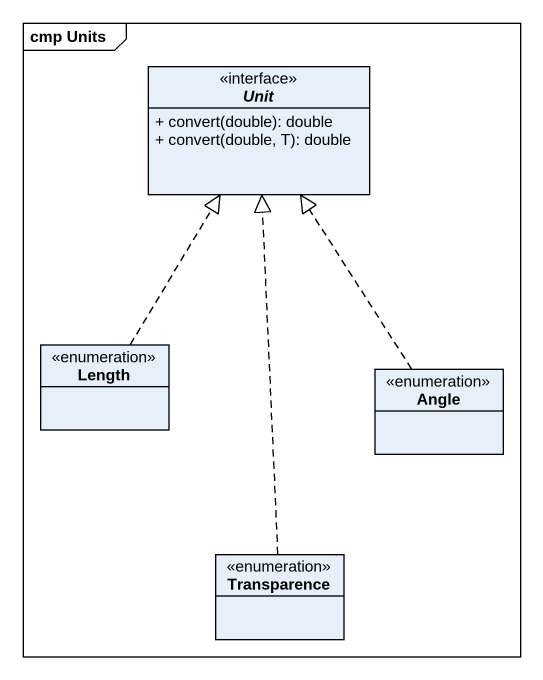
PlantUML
@startuml
mainframe cmp Units
hide circle
hide empty members
skinparam classAttributeIconSize 0
interface Unit {
  + convert(double): double
  + convert(double, T): double
}
enum Length
enum Angle
enum Transparence
Length .up.|> Unit
Angle .up.|> Unit
Transparence .up.|> Unit
@enduml
